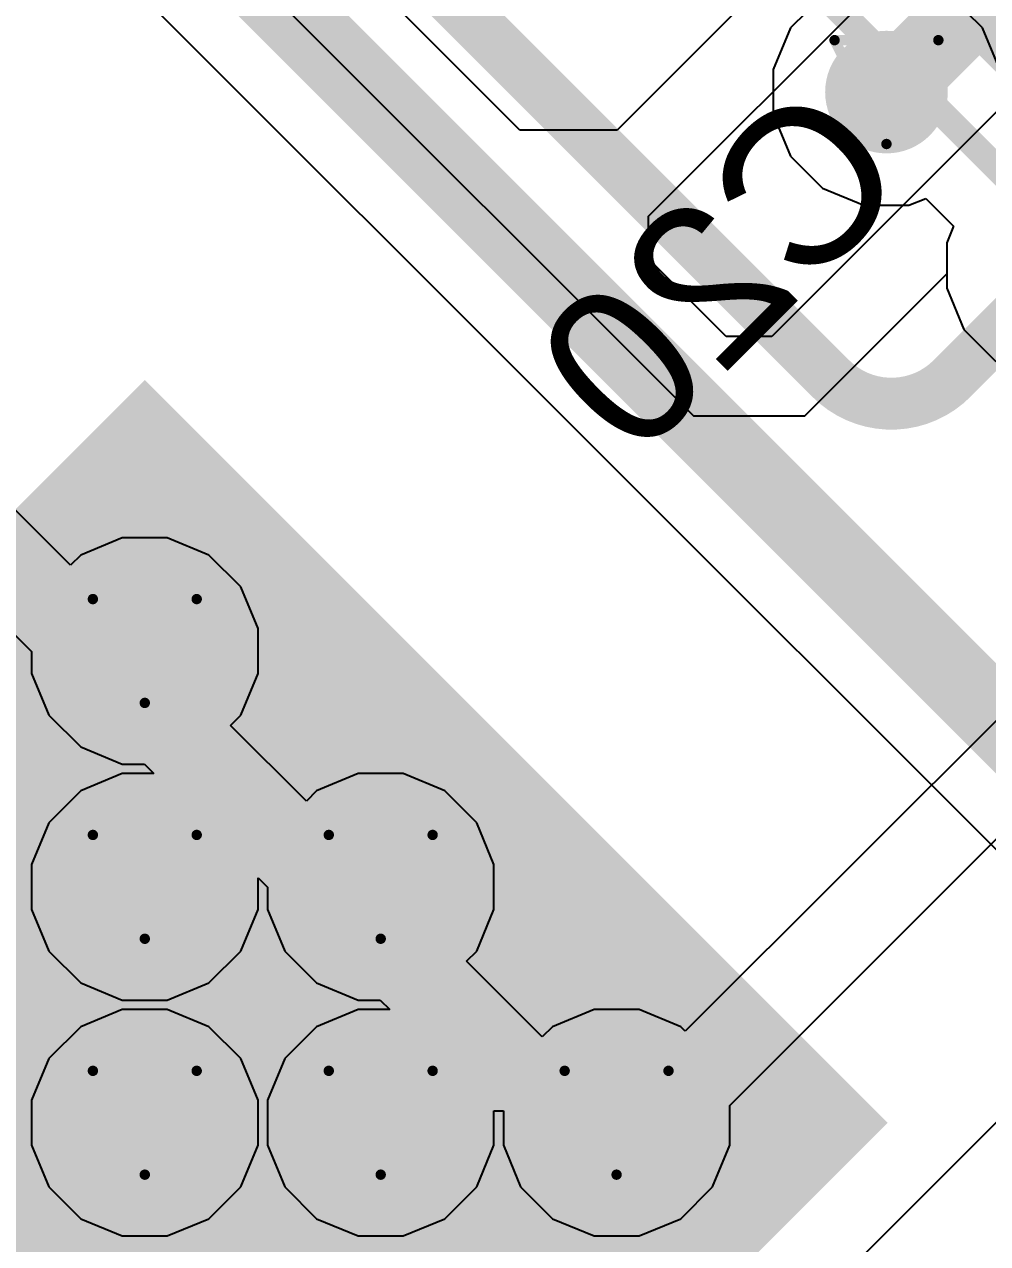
# Model space of a CAD drawing. Header units: inches. Extents: x 0 to 211, y 0 to 201.
# Drawn here: x 2.1429 to 2.3285, y 2.3402 to 2.5751 of the extents above; entities that cross this region are included whole.
import ezdxf

# ---------------------------------------------------------------- set-up
doc = ezdxf.new("R2010")
doc.units = ezdxf.units.IN
doc.header["$MEASUREMENT"] = 0
for name, color, linetype in [('Bottom Layer', 5, 'Continuous'), ('Bottom Overlay', 54, 'Continuous'), ('Bottom Paste', 16, 'Continuous'), ('Bottom Solder', 6, 'Continuous'), ('Drill Drawing', 1, 'Continuous'), ('Layer 1', 16, 'Continuous'), ('Layer 2', 76, 'Continuous'), ('Top Layer', 1, 'Continuous'), ('Top Overlay', 2, 'Continuous'), ('Top Paste', 8, 'Continuous'), ('Top Solder', 216, 'Continuous'), ('Via Holes', 16, 'Continuous')]:
    doc.layers.add(name, color=color, linetype=linetype)
doc.styles.add('Arial', font='', dxfattribs={"height": 0.2})
doc.styles.get('Arial').set_extended_font_data('Arial')

# ---------------------------------------------------------------- blocks, each defined once
blk = doc.blocks.new('LQFP_128_EP_14_14__64')
at = {"layer": 'Top Layer'}
blk.add_hatch(color=1, dxfattribs=at).paths.add_polyline_path([(-0.09843, -0.09843), (-0.09843, 0.09842), (0.09842, 0.09842), (0.09842, -0.09843)])
at = {"layer": 'Top Paste'}
blk.add_hatch(color=8, dxfattribs=at).paths.add_polyline_path([(-0.09843, -0.09843), (-0.09843, 0.09842), (0.09842, 0.09842), (0.09842, -0.09843)])
at = {"layer": 'Top Solder'}
blk.add_hatch(color=216, dxfattribs=at).paths.add_polyline_path([(-0.10118, -0.10118), (-0.10118, 0.10118), (0.10118, 0.10118), (0.10118, -0.10118)])
at = {"layer": 'Top Overlay'}
blk.add_lwpolyline([(-0.24606, 0.24606, 0.005, 0.005, 0), (0.24606, 0.24606, 0.005, 0.005, 0)], format="xyseb", dxfattribs=at)
blk = doc.blocks.new('C___0603_B_367')
at = {"layer": 'Bottom Layer'}
for points in [[(-0.045, -0.0175), (-0.045, 0.0175), (-0.015, 0.0175), (-0.015, -0.0175)], [(0.015, -0.0175), (0.015, 0.0175), (0.045, 0.0175), (0.045, -0.0175)]]:
    blk.add_hatch(color=5, dxfattribs=at).paths.add_polyline_path(points)
at = {"layer": 'Bottom Paste'}
for points in [[(-0.045, -0.0175), (-0.045, 0.0175), (-0.015, 0.0175), (-0.015, -0.0175)], [(0.015, -0.0175), (0.015, 0.0175), (0.045, 0.0175), (0.045, -0.0175)]]:
    blk.add_hatch(color=16, dxfattribs=at).paths.add_polyline_path(points)
at = {"layer": 'Bottom Solder'}
for points in [[(-0.04736, -0.01986), (-0.04736, 0.01986), (-0.01264, 0.01986), (-0.01264, -0.01986)], [(0.01264, -0.01986), (0.01264, 0.01986), (0.04736, 0.01986), (0.04736, -0.01986)]]:
    blk.add_hatch(color=6, dxfattribs=at).paths.add_polyline_path(points)
at = {"layer": 'Bottom Overlay'}
for points in [[(-0.018, 0.021, 0.005, 0.005, 0), (-0.049, 0.021, 0.005, 0.005, 0)], [(-0.049, -0.021, 0.005, 0.005, 0), (-0.049, 0.021, 0.005, 0.005, 0)], [(0.049, 0.021, 0.005, 0.005, 0), (0.018, 0.021, 0.005, 0.005, 0)], [(0.049, -0.021, 0.005, 0.005, 0), (0.049, 0.021, 0.005, 0.005, 0)], [(-0.018, -0.021, 0.005, 0.005, 0), (-0.049, -0.021, 0.005, 0.005, 0)], [(0.049, -0.021, 0.005, 0.005, 0), (0.018, -0.021, 0.005, 0.005, 0)]]:
    blk.add_lwpolyline(points, format="xyseb", dxfattribs=at)
for points in [[(-0.05025, 0.021, 0.0025, 0.0025, 1), (-0.04775, 0.021, 0.0025, 0.0025, 1)], [(-0.05025, 0.021, 0.0025, 0.0025, 1), (-0.04775, 0.021, 0.0025, 0.0025, 1)], [(-0.01925, 0.021, 0.0025, 0.0025, 1), (-0.01675, 0.021, 0.0025, 0.0025, 1)], [(0.01675, 0.021, 0.0025, 0.0025, 1), (0.01925, 0.021, 0.0025, 0.0025, 1)], [(0.04775, 0.021, 0.0025, 0.0025, 1), (0.05025, 0.021, 0.0025, 0.0025, 1)], [(0.04775, 0.021, 0.0025, 0.0025, 1), (0.05025, 0.021, 0.0025, 0.0025, 1)], [(-0.05025, -0.021, 0.0025, 0.0025, 1), (-0.04775, -0.021, 0.0025, 0.0025, 1)], [(-0.05025, -0.021, 0.0025, 0.0025, 1), (-0.04775, -0.021, 0.0025, 0.0025, 1)], [(-0.01925, -0.021, 0.0025, 0.0025, 1), (-0.01675, -0.021, 0.0025, 0.0025, 1)], [(0.01675, -0.021, 0.0025, 0.0025, 1), (0.01925, -0.021, 0.0025, 0.0025, 1)], [(0.04775, -0.021, 0.0025, 0.0025, 1), (0.05025, -0.021, 0.0025, 0.0025, 1)], [(0.04775, -0.021, 0.0025, 0.0025, 1), (0.05025, -0.021, 0.0025, 0.0025, 1)]]:
    blk.add_lwpolyline(points, format="xyseb", close=True, dxfattribs=at)

msp = doc.modelspace()

# ---------------------------------------------------------------- hatches: boundary and pattern name
at = {"layer": 'Bottom Layer'}
h = msp.add_hatch(color=5, dxfattribs=at)
edge = h.paths.add_edge_path()
edge.add_arc((2.30899, 2.56206), 0.01181, 0, 360)
h = msp.add_hatch(color=5, dxfattribs=at)
edge = h.paths.add_edge_path()
edge.add_arc((2.16614, 2.4544), 0.01181, 0, 360)
h = msp.add_hatch(color=5, dxfattribs=at)
edge = h.paths.add_edge_path()
edge.add_arc((2.16614, 2.40897), 0.01181, 0, 360)
h = msp.add_hatch(color=5, dxfattribs=at)
edge = h.paths.add_edge_path()
edge.add_arc((2.21158, 2.40897), 0.01181, 0, 360)
h = msp.add_hatch(color=5, dxfattribs=at)
edge = h.paths.add_edge_path()
edge.add_arc((2.16614, 2.36353), 0.01181, 0, 360)
h = msp.add_hatch(color=5, dxfattribs=at)
edge = h.paths.add_edge_path()
edge.add_arc((2.21158, 2.36353), 0.01181, 0, 360)
h = msp.add_hatch(color=5, dxfattribs=at)
edge = h.paths.add_edge_path()
edge.add_arc((2.25701, 2.36353), 0.01181, 0, 360)
at = {"layer": 'Layer 1'}
h = msp.add_hatch(color=16, dxfattribs=at)
edge = h.paths.add_edge_path()
edge.add_arc((2.30899, 2.56206), 0.01181, 0, 360)
h = msp.add_hatch(color=16, dxfattribs=at)
edge = h.paths.add_edge_path()
edge.add_arc((2.16614, 2.4544), 0.01181, 0, 360)
h = msp.add_hatch(color=16, dxfattribs=at)
edge = h.paths.add_edge_path()
edge.add_arc((2.16614, 2.40897), 0.01181, 0, 360)
h = msp.add_hatch(color=16, dxfattribs=at)
edge = h.paths.add_edge_path()
edge.add_arc((2.21158, 2.40897), 0.01181, 0, 360)
h = msp.add_hatch(color=16, dxfattribs=at)
edge = h.paths.add_edge_path()
edge.add_arc((2.16614, 2.36353), 0.01181, 0, 360)
h = msp.add_hatch(color=16, dxfattribs=at)
edge = h.paths.add_edge_path()
edge.add_arc((2.21158, 2.36353), 0.01181, 0, 360)
h = msp.add_hatch(color=16, dxfattribs=at)
edge = h.paths.add_edge_path()
edge.add_arc((2.25701, 2.36353), 0.01181, 0, 360)
at = {"layer": 'Layer 2'}
h = msp.add_hatch(color=76, dxfattribs=at)
edge = h.paths.add_edge_path()
edge.add_arc((2.30899, 2.56206), 0.01181, 0, 360)
h = msp.add_hatch(color=76, dxfattribs=at)
edge = h.paths.add_edge_path()
edge.add_arc((2.16614, 2.4544), 0.01181, 0, 360)
h = msp.add_hatch(color=76, dxfattribs=at)
edge = h.paths.add_edge_path()
edge.add_arc((2.16614, 2.40897), 0.01181, 0, 360)
h = msp.add_hatch(color=76, dxfattribs=at)
edge = h.paths.add_edge_path()
edge.add_arc((2.21158, 2.40897), 0.01181, 0, 360)
h = msp.add_hatch(color=76, dxfattribs=at)
edge = h.paths.add_edge_path()
edge.add_arc((2.16614, 2.36353), 0.01181, 0, 360)
h = msp.add_hatch(color=76, dxfattribs=at)
edge = h.paths.add_edge_path()
edge.add_arc((2.21158, 2.36353), 0.01181, 0, 360)
h = msp.add_hatch(color=76, dxfattribs=at)
edge = h.paths.add_edge_path()
edge.add_arc((2.25701, 2.36353), 0.01181, 0, 360)
at = {"layer": 'Top Layer'}
h = msp.add_hatch(color=1, dxfattribs=at)
edge = h.paths.add_edge_path()
edge.add_arc((2.30899, 2.56206), 0.01181, 0, 360)
h = msp.add_hatch(color=1, dxfattribs=at)
edge = h.paths.add_edge_path()
edge.add_arc((2.16614, 2.4544), 0.01181, 0, 360)
h = msp.add_hatch(color=1, dxfattribs=at)
edge = h.paths.add_edge_path()
edge.add_arc((2.16614, 2.40897), 0.01181, 0, 360)
h = msp.add_hatch(color=1, dxfattribs=at)
edge = h.paths.add_edge_path()
edge.add_arc((2.21158, 2.40897), 0.01181, 0, 360)
h = msp.add_hatch(color=1, dxfattribs=at)
edge = h.paths.add_edge_path()
edge.add_arc((2.16614, 2.36353), 0.01181, 0, 360)
h = msp.add_hatch(color=1, dxfattribs=at)
edge = h.paths.add_edge_path()
edge.add_arc((2.21158, 2.36353), 0.01181, 0, 360)
h = msp.add_hatch(color=1, dxfattribs=at)
edge = h.paths.add_edge_path()
edge.add_arc((2.25701, 2.36353), 0.01181, 0, 360)
at = {"layer": 'Via Holes'}
h = msp.add_hatch(color=7, dxfattribs=at)
edge = h.paths.add_edge_path()
edge.add_arc((2.30899, 2.56206), 0.00591, 0, 360)
h = msp.add_hatch(color=7, dxfattribs=at)
edge = h.paths.add_edge_path()
edge.add_arc((2.16614, 2.4544), 0.00591, 0, 360)
h = msp.add_hatch(color=7, dxfattribs=at)
edge = h.paths.add_edge_path()
edge.add_arc((2.16614, 2.40897), 0.00591, 0, 360)
h = msp.add_hatch(color=7, dxfattribs=at)
edge = h.paths.add_edge_path()
edge.add_arc((2.21158, 2.40897), 0.00591, 0, 360)
h = msp.add_hatch(color=7, dxfattribs=at)
edge = h.paths.add_edge_path()
edge.add_arc((2.16614, 2.36353), 0.00591, 0, 360)
h = msp.add_hatch(color=7, dxfattribs=at)
edge = h.paths.add_edge_path()
edge.add_arc((2.21158, 2.36353), 0.00591, 0, 360)
h = msp.add_hatch(color=7, dxfattribs=at)
edge = h.paths.add_edge_path()
edge.add_arc((2.25701, 2.36353), 0.00591, 0, 360)

# ---------------------------------------------------------------- linework, layer by layer
at = {"layer": 'Bottom Layer'}
msp.add_line((2.07018, 2.6761), (2.43594, 2.31034), dxfattribs=at)
for points in [[(2.05066, 2.75449, 0.01, 0.01, 0), (2.29824, 2.50691, 0.01, 0.01, 0)], [(2.07791, 2.69361, 0.015, 0.015, 0), (2.45775, 2.31377, 0.015, 0.015, 0)], [(2.3092, 2.56206, 0.015, 0.015, 0), (2.33293, 2.58579, 0.015, 0.015, 0)], [(2.32162, 2.50688, 0.01, 0.01, 0), (2.3429, 2.52815, 0.01, 0.01, 0)], [(2.32162, 2.50688, 0.01, 0.01, -0.415859), (2.29824, 2.50691, 0.01, 0.01, 0)]]:
    msp.add_lwpolyline(points, format="xyseb", dxfattribs=at)
for points in [[(2.30545, 2.56206, 0.0075, 0.0075, 1), (2.31295, 2.56206, 0.0075, 0.0075, 1)], [(2.29574, 2.50691, 0.005, 0.005, 1), (2.30074, 2.50691, 0.005, 0.005, 1)], [(2.29574, 2.50691, 0.005, 0.005, 1), (2.30074, 2.50691, 0.005, 0.005, 1)], [(2.31912, 2.50688, 0.005, 0.005, 1), (2.32412, 2.50688, 0.005, 0.005, 1)], [(2.31912, 2.50688, 0.005, 0.005, 1), (2.32412, 2.50688, 0.005, 0.005, 1)]]:
    msp.add_lwpolyline(points, format="xyseb", close=True, dxfattribs=at)
at = {"layer": 'Drill Drawing'}
for points in [[(2.29899, 2.57206, 0.002, 0.002, 0), (2.31899, 2.57206, 0.002, 0.002, 0)], [(2.29899, 2.57206, 0.002, 0.002, 0), (2.30899, 2.55206, 0.002, 0.002, 0)], [(2.30899, 2.55206, 0.002, 0.002, 0), (2.31899, 2.57206, 0.002, 0.002, 0)], [(2.15614, 2.4644, 0.002, 0.002, 0), (2.17614, 2.4644, 0.002, 0.002, 0)], [(2.15614, 2.4644, 0.002, 0.002, 0), (2.16614, 2.4444, 0.002, 0.002, 0)], [(2.16614, 2.4444, 0.002, 0.002, 0), (2.17614, 2.4644, 0.002, 0.002, 0)], [(2.15614, 2.41897, 0.002, 0.002, 0), (2.17614, 2.41897, 0.002, 0.002, 0)], [(2.15614, 2.41897, 0.002, 0.002, 0), (2.16614, 2.39897, 0.002, 0.002, 0)], [(2.16614, 2.39897, 0.002, 0.002, 0), (2.17614, 2.41897, 0.002, 0.002, 0)], [(2.20158, 2.41897, 0.002, 0.002, 0), (2.22158, 2.41897, 0.002, 0.002, 0)], [(2.20158, 2.41897, 0.002, 0.002, 0), (2.21158, 2.39897, 0.002, 0.002, 0)], [(2.21158, 2.39897, 0.002, 0.002, 0), (2.22158, 2.41897, 0.002, 0.002, 0)], [(2.15614, 2.37353, 0.002, 0.002, 0), (2.17614, 2.37353, 0.002, 0.002, 0)], [(2.15614, 2.37353, 0.002, 0.002, 0), (2.16614, 2.35353, 0.002, 0.002, 0)], [(2.16614, 2.35353, 0.002, 0.002, 0), (2.17614, 2.37353, 0.002, 0.002, 0)], [(2.20158, 2.37353, 0.002, 0.002, 0), (2.22158, 2.37353, 0.002, 0.002, 0)], [(2.20158, 2.37353, 0.002, 0.002, 0), (2.21158, 2.35353, 0.002, 0.002, 0)], [(2.21158, 2.35353, 0.002, 0.002, 0), (2.22158, 2.37353, 0.002, 0.002, 0)], [(2.24701, 2.37353, 0.002, 0.002, 0), (2.26701, 2.37353, 0.002, 0.002, 0)], [(2.24701, 2.37353, 0.002, 0.002, 0), (2.25701, 2.35353, 0.002, 0.002, 0)], [(2.25701, 2.35353, 0.002, 0.002, 0), (2.26701, 2.37353, 0.002, 0.002, 0)]]:
    msp.add_lwpolyline(points, format="xyseb", dxfattribs=at)
for points in [[(2.29849, 2.57206, 0.001, 0.001, 1), (2.29949, 2.57206, 0.001, 0.001, 1)], [(2.29849, 2.57206, 0.001, 0.001, 1), (2.29949, 2.57206, 0.001, 0.001, 1)], [(2.31849, 2.57206, 0.001, 0.001, 1), (2.31949, 2.57206, 0.001, 0.001, 1)], [(2.31849, 2.57206, 0.001, 0.001, 1), (2.31949, 2.57206, 0.001, 0.001, 1)], [(2.30849, 2.55206, 0.001, 0.001, 1), (2.30949, 2.55206, 0.001, 0.001, 1)], [(2.30849, 2.55206, 0.001, 0.001, 1), (2.30949, 2.55206, 0.001, 0.001, 1)], [(2.15564, 2.4644, 0.001, 0.001, 1), (2.15664, 2.4644, 0.001, 0.001, 1)], [(2.15564, 2.4644, 0.001, 0.001, 1), (2.15664, 2.4644, 0.001, 0.001, 1)], [(2.17564, 2.4644, 0.001, 0.001, 1), (2.17664, 2.4644, 0.001, 0.001, 1)], [(2.17564, 2.4644, 0.001, 0.001, 1), (2.17664, 2.4644, 0.001, 0.001, 1)], [(2.16564, 2.4444, 0.001, 0.001, 1), (2.16664, 2.4444, 0.001, 0.001, 1)], [(2.16564, 2.4444, 0.001, 0.001, 1), (2.16664, 2.4444, 0.001, 0.001, 1)], [(2.15564, 2.41897, 0.001, 0.001, 1), (2.15664, 2.41897, 0.001, 0.001, 1)], [(2.15564, 2.41897, 0.001, 0.001, 1), (2.15664, 2.41897, 0.001, 0.001, 1)], [(2.17564, 2.41897, 0.001, 0.001, 1), (2.17664, 2.41897, 0.001, 0.001, 1)], [(2.17564, 2.41897, 0.001, 0.001, 1), (2.17664, 2.41897, 0.001, 0.001, 1)], [(2.20108, 2.41897, 0.001, 0.001, 1), (2.20208, 2.41897, 0.001, 0.001, 1)], [(2.20108, 2.41897, 0.001, 0.001, 1), (2.20208, 2.41897, 0.001, 0.001, 1)], [(2.22108, 2.41897, 0.001, 0.001, 1), (2.22208, 2.41897, 0.001, 0.001, 1)], [(2.22108, 2.41897, 0.001, 0.001, 1), (2.22208, 2.41897, 0.001, 0.001, 1)], [(2.16564, 2.39897, 0.001, 0.001, 1), (2.16664, 2.39897, 0.001, 0.001, 1)], [(2.16564, 2.39897, 0.001, 0.001, 1), (2.16664, 2.39897, 0.001, 0.001, 1)], [(2.21108, 2.39897, 0.001, 0.001, 1), (2.21208, 2.39897, 0.001, 0.001, 1)], [(2.21108, 2.39897, 0.001, 0.001, 1), (2.21208, 2.39897, 0.001, 0.001, 1)], [(2.15564, 2.37353, 0.001, 0.001, 1), (2.15664, 2.37353, 0.001, 0.001, 1)], [(2.15564, 2.37353, 0.001, 0.001, 1), (2.15664, 2.37353, 0.001, 0.001, 1)], [(2.17564, 2.37353, 0.001, 0.001, 1), (2.17664, 2.37353, 0.001, 0.001, 1)], [(2.17564, 2.37353, 0.001, 0.001, 1), (2.17664, 2.37353, 0.001, 0.001, 1)], [(2.20108, 2.37353, 0.001, 0.001, 1), (2.20208, 2.37353, 0.001, 0.001, 1)], [(2.20108, 2.37353, 0.001, 0.001, 1), (2.20208, 2.37353, 0.001, 0.001, 1)], [(2.22108, 2.37353, 0.001, 0.001, 1), (2.22208, 2.37353, 0.001, 0.001, 1)], [(2.22108, 2.37353, 0.001, 0.001, 1), (2.22208, 2.37353, 0.001, 0.001, 1)], [(2.24651, 2.37353, 0.001, 0.001, 1), (2.24751, 2.37353, 0.001, 0.001, 1)], [(2.24651, 2.37353, 0.001, 0.001, 1), (2.24751, 2.37353, 0.001, 0.001, 1)], [(2.26651, 2.37353, 0.001, 0.001, 1), (2.26751, 2.37353, 0.001, 0.001, 1)], [(2.26651, 2.37353, 0.001, 0.001, 1), (2.26751, 2.37353, 0.001, 0.001, 1)], [(2.16564, 2.35353, 0.001, 0.001, 1), (2.16664, 2.35353, 0.001, 0.001, 1)], [(2.16564, 2.35353, 0.001, 0.001, 1), (2.16664, 2.35353, 0.001, 0.001, 1)], [(2.21108, 2.35353, 0.001, 0.001, 1), (2.21208, 2.35353, 0.001, 0.001, 1)], [(2.21108, 2.35353, 0.001, 0.001, 1), (2.21208, 2.35353, 0.001, 0.001, 1)], [(2.25651, 2.35353, 0.001, 0.001, 1), (2.25751, 2.35353, 0.001, 0.001, 1)], [(2.25651, 2.35353, 0.001, 0.001, 1), (2.25751, 2.35353, 0.001, 0.001, 1)]]:
    msp.add_lwpolyline(points, format="xyseb", close=True, dxfattribs=at)
at = {"layer": 'Layer 1'}
for p, q in [((2.29664, 2.58055), (2.2905, 2.57441)), ((2.32748, 2.57441), (2.32135, 2.58055)), ((2.2905, 2.57441), (2.28718, 2.5664)), ((2.3308, 2.5664), (2.32748, 2.57441)), ((2.28718, 2.5664), (2.28718, 2.55772)), ((2.28718, 2.55772), (2.2905, 2.5497)), ((2.2905, 2.5497), (2.29664, 2.54357)), ((2.29664, 2.54357), (2.30465, 2.54025)), ((2.31333, 2.54025), (2.31657, 2.54159)), ((2.31657, 2.54159), (2.32193, 2.53623)), ((2.30465, 2.54025), (2.31333, 2.54025)), ((2.32193, 2.53623), (2.32059, 2.53299)), ((2.32059, 2.53299), (2.32059, 2.52432)), ((2.32059, 2.52432), (2.32391, 2.5163)), ((2.32391, 2.5163), (2.33004, 2.51017))]:
    msp.add_line(p, q, dxfattribs=at)
at = {"layer": 'Layer 2'}
for p, q in [((2.3859, 2.68351), (2.25714, 2.55475)), ((2.26317, 2.53816), (2.39221, 2.6672)), ((2.13832, 2.6332), (2.27181, 2.49971)), ((2.23839, 2.55475), (2.20928, 2.58386)), ((2.15183, 2.47093), (2.05721, 2.56555)), ((2.33316, 2.56123), (2.32162, 2.5497)), ((2.03897, 2.55968), (2.14433, 2.45432)), ((2.25714, 2.55475), (2.23839, 2.55475)), ((2.32162, 2.5497), (2.30982, 2.5379)), ((2.26317, 2.52997), (2.26317, 2.53816)), ((2.30977, 2.53786), (2.28691, 2.515)), ((2.30982, 2.5379), (2.30977, 2.53786)), ((2.27814, 2.515), (2.26317, 2.52997)), ((2.29324, 2.49971), (2.32059, 2.52705)), ((2.32059, 2.52705), (2.32059, 2.52432)), ((2.32059, 2.52432), (2.32391, 2.5163)), ((2.32391, 2.5163), (2.33004, 2.51017)), ((2.2833, 2.515), (2.27814, 2.515)), ((2.28691, 2.515), (2.2833, 2.515)), ((2.27181, 2.49971), (2.29324, 2.49971)), ((2.27882, 2.36686), (2.39834, 2.48638)), ((2.16181, 2.47621), (2.15379, 2.47289)), ((2.17048, 2.47621), (2.16181, 2.47621)), ((2.1785, 2.47289), (2.17048, 2.47621)), ((2.15379, 2.47289), (2.15183, 2.47093)), ((2.18463, 2.46675), (2.1785, 2.47289)), ((2.18796, 2.45874), (2.18463, 2.46675)), ((2.42738, 2.46086), (2.13555, 2.16903)), ((2.18796, 2.45006), (2.18796, 2.45874)), ((2.14433, 2.45432), (2.14433, 2.45006)), ((2.14433, 2.45006), (2.14765, 2.44204)), ((2.18463, 2.44204), (2.18796, 2.45006)), ((2.34076, 2.45165), (2.27025, 2.38114)), ((2.14765, 2.44204), (2.15379, 2.43591)), ((2.18267, 2.44008), (2.18463, 2.44204)), ((2.19726, 2.42549), (2.18267, 2.44008)), ((2.15379, 2.43591), (2.16181, 2.43259)), ((2.16181, 2.43078), (2.15379, 2.42746)), ((2.16181, 2.43259), (2.16606, 2.43259)), ((2.16787, 2.43078), (2.16181, 2.43078)), ((2.16606, 2.43259), (2.16787, 2.43078)), ((2.20724, 2.43078), (2.19922, 2.42746)), ((2.21592, 2.43078), (2.20724, 2.43078)), ((2.22393, 2.42746), (2.21592, 2.43078)), ((2.15379, 2.42746), (2.14765, 2.42132)), ((2.19922, 2.42746), (2.19726, 2.42549)), ((2.23007, 2.42132), (2.22393, 2.42746)), ((2.14765, 2.42132), (2.14433, 2.4133)), ((2.23339, 2.4133), (2.23007, 2.42132)), ((2.14433, 2.4133), (2.14433, 2.40463)), ((2.23339, 2.40463), (2.23339, 2.4133)), ((2.18796, 2.40463), (2.18796, 2.41069)), ((2.18796, 2.41069), (2.18977, 2.40888)), ((2.18977, 2.40888), (2.18977, 2.40463)), ((2.14433, 2.40463), (2.14765, 2.39661)), ((2.18463, 2.39661), (2.18796, 2.40463)), ((2.18977, 2.40463), (2.19309, 2.39661)), ((2.23007, 2.39661), (2.23339, 2.40463)), ((2.14765, 2.39661), (2.15379, 2.39048)), ((2.1785, 2.39048), (2.18463, 2.39661)), ((2.19309, 2.39661), (2.19922, 2.39048)), ((2.22811, 2.39465), (2.23007, 2.39661)), ((2.23221, 2.39055), (2.22811, 2.39465)), ((2.15379, 2.39048), (2.16181, 2.38716)), ((2.17048, 2.38716), (2.1785, 2.39048)), ((2.19922, 2.39048), (2.20724, 2.38716)), ((2.24269, 2.38006), (2.23221, 2.39055)), ((2.16181, 2.38716), (2.17048, 2.38716)), ((2.20724, 2.38716), (2.21149, 2.38716)), ((2.21149, 2.38716), (2.21331, 2.38534)), ((2.16181, 2.38534), (2.15379, 2.38202)), ((2.17048, 2.38534), (2.16181, 2.38534)), ((2.1785, 2.38202), (2.17048, 2.38534)), ((2.20724, 2.38534), (2.19922, 2.38202)), ((2.21331, 2.38534), (2.20724, 2.38534)), ((2.25267, 2.38534), (2.24466, 2.38202)), ((2.26135, 2.38534), (2.25267, 2.38534)), ((2.26937, 2.38202), (2.26135, 2.38534)), ((2.15379, 2.38202), (2.14765, 2.37589)), ((2.18463, 2.37589), (2.1785, 2.38202)), ((2.19922, 2.38202), (2.19309, 2.37589)), ((2.24466, 2.38202), (2.24269, 2.38006)), ((2.27025, 2.38114), (2.26937, 2.38202)), ((2.14765, 2.37589), (2.14433, 2.36787)), ((2.18796, 2.36787), (2.18463, 2.37589)), ((2.19309, 2.37589), (2.18977, 2.36787)), ((2.14433, 2.36787), (2.14433, 2.35919)), ((2.18796, 2.35919), (2.18796, 2.36787)), ((2.18977, 2.36787), (2.18977, 2.35919)), ((2.23339, 2.35919), (2.23339, 2.36584)), ((2.23339, 2.36584), (2.2352, 2.36584)), ((2.2352, 2.36584), (2.2352, 2.35919)), ((2.27882, 2.35919), (2.27882, 2.36686)), ((2.14433, 2.35919), (2.14765, 2.35118)), ((2.18463, 2.35118), (2.18796, 2.35919)), ((2.18977, 2.35919), (2.19309, 2.35118)), ((2.23007, 2.35118), (2.23339, 2.35919)), ((2.2352, 2.35919), (2.23852, 2.35118)), ((2.2755, 2.35118), (2.27882, 2.35919)), ((2.14765, 2.35118), (2.15379, 2.34504)), ((2.1785, 2.34504), (2.18463, 2.35118)), ((2.19309, 2.35118), (2.19922, 2.34504)), ((2.22393, 2.34504), (2.23007, 2.35118)), ((2.23852, 2.35118), (2.24466, 2.34504)), ((2.26937, 2.34504), (2.2755, 2.35118)), ((2.15379, 2.34504), (2.16181, 2.34172)), ((2.17048, 2.34172), (2.1785, 2.34504)), ((2.19922, 2.34504), (2.20724, 2.34172)), ((2.21592, 2.34172), (2.22393, 2.34504)), ((2.24466, 2.34504), (2.25267, 2.34172)), ((2.26135, 2.34172), (2.26937, 2.34504)), ((2.16181, 2.34172), (2.17048, 2.34172)), ((2.20724, 2.34172), (2.21592, 2.34172)), ((2.25267, 2.34172), (2.26135, 2.34172))]:
    msp.add_line(p, q, dxfattribs=at)
at = {"layer": 'Top Layer'}
for p, q in [((2.29664, 2.58055), (2.2905, 2.57441)), ((2.2905, 2.57441), (2.28718, 2.5664)), ((2.28718, 2.5664), (2.28718, 2.55772)), ((2.28718, 2.55772), (2.2905, 2.5497)), ((2.2905, 2.5497), (2.29664, 2.54357)), ((2.29664, 2.54357), (2.30465, 2.54025)), ((2.31333, 2.54025), (2.31657, 2.54159)), ((2.31657, 2.54159), (2.32193, 2.53623)), ((2.30465, 2.54025), (2.31333, 2.54025)), ((2.32193, 2.53623), (2.32059, 2.53299)), ((2.32059, 2.53299), (2.32059, 2.52432)), ((2.32059, 2.52432), (2.32391, 2.5163)), ((2.32391, 2.5163), (2.33004, 2.51017))]:
    msp.add_line(p, q, dxfattribs=at)
msp.add_lwpolyline([(2.30899, 2.56206, 0.007, 0.007, 0), (2.34987, 2.60294, 0.007, 0.007, 0)], format="xyseb", dxfattribs=at)
msp.add_lwpolyline([(2.30724, 2.56206, 0.0035, 0.0035, 1), (2.31074, 2.56206, 0.0035, 0.0035, 1)], format="xyseb", close=True, dxfattribs=at)

# ---------------------------------------------------------------- block references
for name, p, rotation in [('LQFP_128_EP_14_14__64', (2.16614, 2.36353), 315), ('C___0603_B_367', (2.3579, 2.61096), 225)]:
    msp.add_blockref(name, p, dxfattribs=dict(rotation=rotation))

# ---------------------------------------------------------------- texts
at = {"layer": 'Bottom Overlay', "style": 'Arial', "text_generation_flag": 2}
msp.add_text('C20', height=0.03, rotation=45, dxfattribs=at).set_placement((2.31482, 2.54475))

doc.saveas('drawing.dxf')
